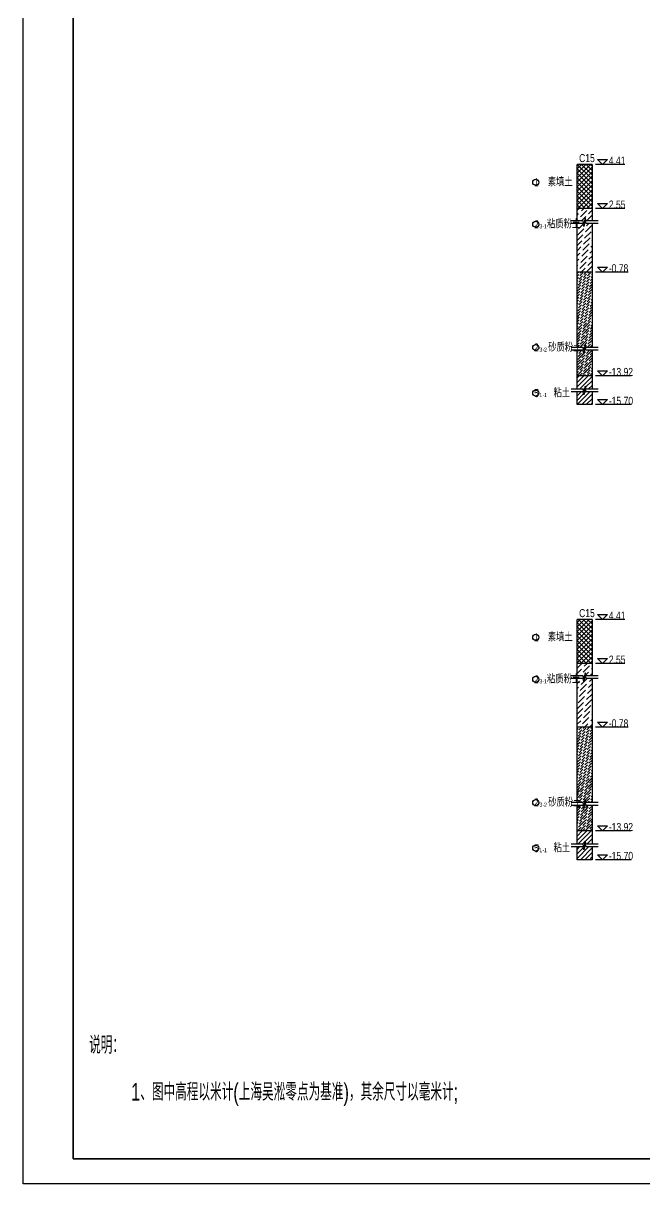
# Model space of a CAD drawing. Extents: x -51258 to 164715, y -112558 to 496610.
# Drawn here: x 0 to 31097, y 0 to 58013 of the extents above; entities that cross this region are included whole.
import ezdxf
from ezdxf.enums import TextEntityAlignment as Align

# ---------------------------------------------------------------- set-up
doc = ezdxf.new("R2010")
doc.units = 0
doc.header["$LTSCALE"] = 1000
for name, color, linetype in [('DIM', 3, 'Continuous'), ('TK', 7, 'Continuous'), ('填充252', 252, 'Continuous'), ('标注', 3, 'Continuous')]:
    doc.layers.add(name, color=color, linetype=linetype)
doc.layers.add('中粗线0.25', color=6, linetype='Continuous', lineweight=25)
doc.styles.add('han', font='pdatxt.shx', dxfattribs={"width": 0.7, "bigfont": 'chinese.shx'})
doc.styles.add('PHSL', font='pdatxt.shx', dxfattribs={"width": 0.8, "bigfont": 'chinese.shx'})

# ---------------------------------------------------------------- blocks, each defined once
blk = doc.blocks.new('RTHGFB')
at = {"layer": '填充252'}
h = blk.add_hatch(dxfattribs=at)
h.set_pattern_fill('ANSI37', color=256, scale=50)
h.set_pattern_definition([(45, (45107.07, 376383.07), (-112.2532, 112.2532), []), (135, (45107.07, 376383.07), (-112.2532, -112.2532), [])])
h.paths.add_polyline_path([(520034, 228594), (519284, 228594), (519284, 226394), (520034, 226394)])
h = blk.add_hatch(dxfattribs=at)
h.set_pattern_fill('壤质', color=256, scale=1000, angle=45)
h.set_pattern_definition([(45, (45107.07, 376383.07), (49.497475, 304.055916), [450, -200])])
h.paths.add_polyline_path([(520034, 226394), (519284, 226394), (519284, 225776), (519584, 225776), (519621, 225626), (519696, 225926), (519734, 225776), (520034, 225776)])
h.paths.add_polyline_path([(520034, 225634), (519734, 225634), (519696, 225784), (519621, 225484), (519584, 225634), (519284, 225634), (519284, 223209), (520034, 223209)])
h = blk.add_hatch(dxfattribs=at)
h.set_pattern_fill('壤质', color=256, scale=500, angle=45)
h.set_pattern_definition([(45, (45107.07, 372439.55), (24.748737, 152.027958), [225, -100])])
h.paths.add_polyline_path([(519284, 219441), (519659, 219441), (519696, 219591), (519734, 219441), (520034, 219441), (520034, 223209), (519284, 223209)])
h.paths.add_polyline_path([(520034, 219299), (519659, 219299), (519621, 219149), (519584, 219299), (519284, 219299), (519284, 218027), (520034, 218027)])
h = blk.add_hatch(dxfattribs=at)
h.set_pattern_fill('壤质', color=256, scale=1000, angle=45)
h.set_pattern_definition([(45, (45107.07, 372439.55), (49.497475, 304.055916), [450, -200])])
h.paths.add_polyline_path([(520034, 220672), (519284, 220672), (519284, 219441), (519584, 219441), (519621, 219291), (519696, 219591), (519734, 219441), (520034, 219441)])
h.paths.add_polyline_path([(520034, 219299), (519734, 219299), (519696, 219449), (519621, 219149), (519584, 219299), (519284, 219299), (519284, 218027), (520034, 218027)])
h = blk.add_hatch(dxfattribs=at)
h.set_pattern_fill('ANSI31', color=256, scale=50)
h.set_pattern_definition([(45, (45107.07, 372439.55), (-112.2532, 112.2532), [])])
h.paths.add_polyline_path([(520034, 218027), (519284, 218027), (519284, 217359), (519584, 217359), (519621, 217209), (519696, 217509), (519734, 217359), (520034, 217359)])
h.paths.add_polyline_path([(520034, 217217), (519734, 217217), (519696, 217367), (519621, 217067), (519584, 217217), (519284, 217217), (519284, 216583), (520034, 216583)])
at = {"layer": '中粗线0.25'}
for points in [[(520034, 228594), (519284, 228594)], [(519284, 225776), (519284, 228594)], [(520034, 228594), (520034, 225776)], [(520034, 226394), (519284, 226394)], [(519284, 219441), (519284, 225634)], [(520034, 225634), (520034, 219441)], [(520034, 223209), (519284, 223209)], [(519284, 217359), (519284, 219299)], [(520034, 219299), (520034, 217359)], [(520034, 218027), (519284, 218027)], [(519284, 216583), (519284, 217217)], [(520034, 217217), (520034, 216583)], [(520034, 216583), (519284, 216583)]]:
    blk.add_lwpolyline(points, dxfattribs=at)
at = {"layer": '标注'}
for p, q in [((521668, 228594), (520204, 228594)), ((521668, 226394), (520204, 226394)), ((521843, 223209), (520204, 223209)), ((521991, 218027), (520204, 218027)), ((521982, 216583), (520204, 216583))]:
    blk.add_line(p, q, dxfattribs=at)
for points in [[(520811, 228844), (520561, 228594), (520311, 228844)], [(520811, 226644), (520561, 226394), (520311, 226644)], [(520811, 223459), (520561, 223209), (520311, 223459)], [(520811, 218277), (520561, 218027), (520311, 218277)], [(520811, 216833), (520561, 216583), (520311, 216833)]]:
    blk.add_lwpolyline(points, close=True, dxfattribs=at)
for points in [[(520334, 225776), (519734, 225776), (519696, 225926), (519621, 225626), (519584, 225776), (518984, 225776)], [(520334, 225634), (519734, 225634), (519696, 225784), (519621, 225484), (519584, 225634), (518984, 225634)], [(520334, 219441), (519734, 219441), (519696, 219591), (519621, 219291), (519584, 219441), (518984, 219441)], [(520334, 219299), (519734, 219299), (519696, 219449), (519621, 219149), (519584, 219299), (518984, 219299)], [(520334, 217359), (519734, 217359), (519696, 217509), (519621, 217209), (519584, 217359), (518984, 217359)], [(520334, 217217), (519734, 217217), (519696, 217367), (519621, 217067), (519584, 217217), (518984, 217217)]]:
    blk.add_lwpolyline(points, dxfattribs=at)
for centre in [(517216, 227700), (517216, 225601), (517216, 219437), (517216, 217161)]:
    blk.add_circle(centre, 150, dxfattribs=at)
at = {"layer": '标注', "style": 'PHSL', "width": 0.8}
for s, height, p in [('C15', 400, (519384, 228707)), ('4.41', 400, (520871, 228584)), ('1', 400, (517135, 227496)), ('素填土', 400, (517815, 227497)), ('2.55', 400, (520871, 226384)), ('2', 400, (517135, 225397)), ('粘质粉土', 400, (517778, 225398)), ('3-1', 200, (517395, 225398)), ('-0.78', 400, (520871, 223200)), ('2', 400, (517128, 219244)), ('3-2', 200, (517395, 219235)), ('砂质粉土', 400, (517836, 219235)), ('-13.92', 400, (520871, 218018)), ('5', 400, (517135, 216958)), ('1-1', 200, (517395, 216958)), ('粘土', 400, (518103, 216958)), ('-15.70', 400, (520871, 216573))]:
    blk.add_text(s, height=height, dxfattribs=at).set_placement(p)
blk = doc.blocks.new('RTGSREG')
for points in [[(0, 0), (-59400, 0), (-59400, 42000), (0, 42000)], [(-58400, 41500), (-500, 41500), (-500, 500), (-58400, 500)]]:
    blk.add_lwpolyline(points, close=True)
at = {"flags": 128}
blk.add_lwpolyline([(-58400, 41500), (-58400, 500), (-24500, 500), (-24500, 3700), (-18500, 3700), (-18500, 7700), (-500, 7700), (-500, 41500)], close=True, dxfattribs=at)

msp = doc.modelspace()

# ---------------------------------------------------------------- linework, layer by layer
at = {"layer": 'TK'}
for points in [[(148500, 0), (0, 0), (0, 105000), (148500, 105000)], [(2500, 103750), (147250, 103750), (147250, 1250), (2500, 1250)]]:
    msp.add_lwpolyline(points, close=True, dxfattribs=at)

# ---------------------------------------------------------------- block references
at = {"xscale": 2.5, "yscale": 2.5, "zscale": 2.5}
msp.add_blockref('RTGSREG', (148500, 0), dxfattribs=at)
for p in [(-491574.8, -177635.6), (-491574.8, -200381.5)]:
    msp.add_blockref('RTHGFB', p)

# ---------------------------------------------------------------- texts
at = {"layer": 'DIM', "style": 'han', "width": 0.7}
for s, p in [('说明：', (4170, 6977.5)), ('1、图中高程以米计(上海吴淞零点为基准)，其余尺寸以毫米计;', (13580.3, 4512.5))]:
    msp.add_text(s, height=875, dxfattribs=at).set_placement(p, align=Align.MIDDLE)

doc.saveas('drawing.dxf')
